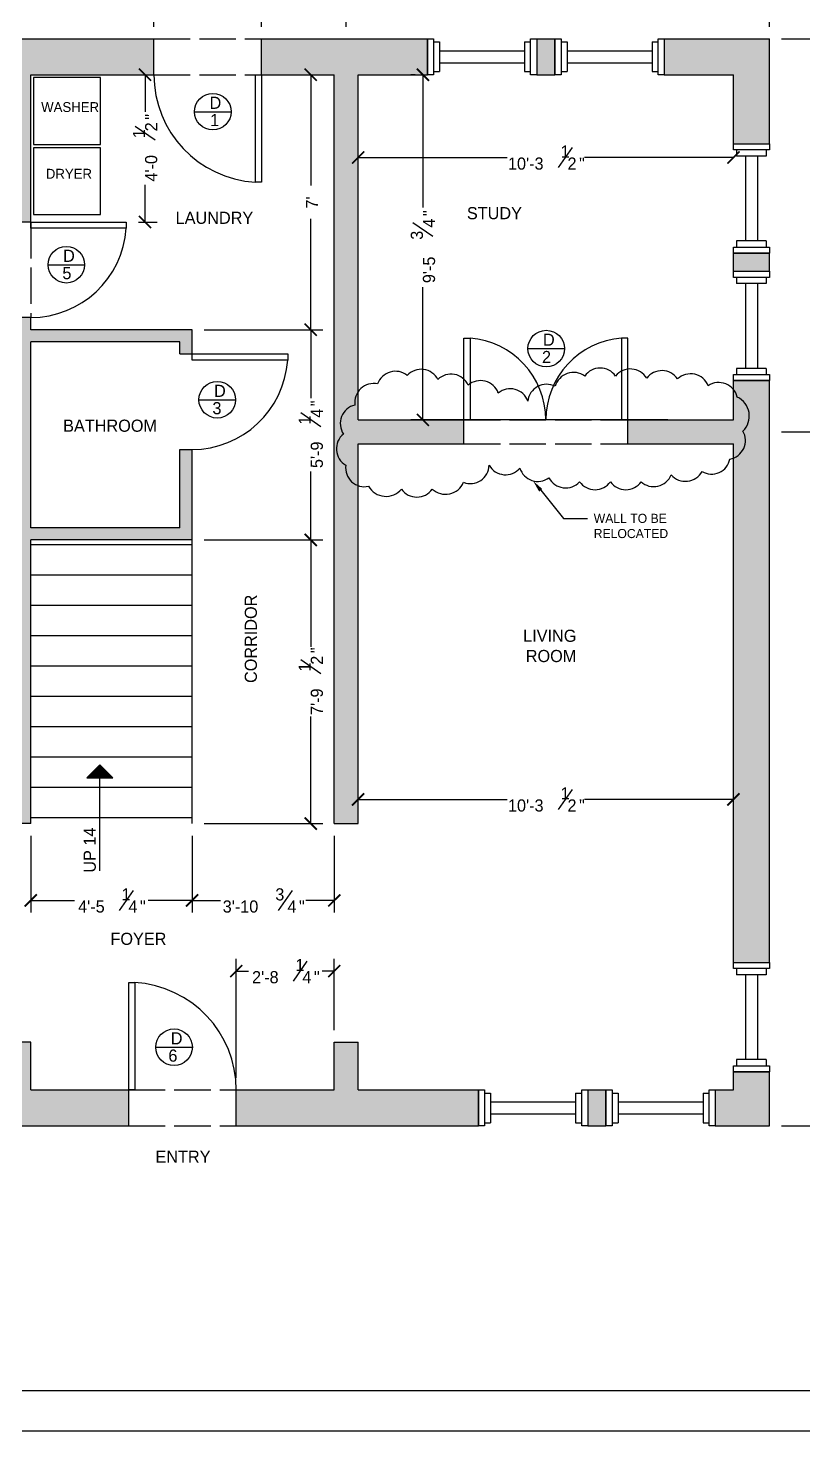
# Model space of a CAD drawing. Extents: x 4717 to 7702, y 2182 to 2878.
# Drawn here: x 5043 to 5298.6, y 2182.5 to 2644.9 of the extents above; entities that cross this region are included whole.
import ezdxf

# ---------------------------------------------------------------- set-up
doc = ezdxf.new("R2010")
doc.units = 0
doc.linetypes.add('ACAD_ISO02W100', pattern=[15, 12, -3])
doc.layers.get('0').update_dxf_attribs({"linetype": 'CONTINUOUS'})
doc.layers.get('DEFPOINTS').update_dxf_attribs({"linetype": 'CONTINUOUS'})
for name, color, linetype in [('APPLIANCE', 252, 'CONTINUOUS'), ('DOOR_AND_WINDOW', 251, 'CONTINUOUS'), ('HIDDEN', 7, 'ACAD_ISO02W100'), ('TEXT_AND_DIM', 7, 'CONTINUOUS'), ('WALL', 7, 'CONTINUOUS')]:
    doc.layers.add(name, color=color, linetype=linetype)
doc.dimstyles.get("Standard").update_dxf_attribs({"dimtxt": 2.5, "dimasz": 2.5, "dimexe": 1.25, "dimexo": 0.625, "dimtad": 1, "dimcen": 2.5, "dimazin": 3, "dimtfac": 1, "dimtmove": 0, "dimatfit": 3})

# ---------------------------------------------------------------- blocks, each defined once
blk = doc.blocks.new('_ARCHTICK')
at = {"color": 0, "linetype": 'BYBLOCK', "const_width": 0.15}
blk.add_lwpolyline([(-0.5, -0.5), (0.5, 0.5)], dxfattribs=at)
blk = doc.blocks.new('*D1')
at = {"layer": 'DEFPOINTS', "color": 0}
for p in [(5287.17, 2725.78), (4909.22, 2641.33), (5287.17, 2641.33)]:
    blk.add_point(p, dxfattribs=at)
at = {"layer": 'TEXT_AND_DIM', "color": 0}
for p, q in [((4909.22, 2645.33), (4909.22, 2729.78)), ((5287.17, 2645.33), (5287.17, 2729.78)), ((4909.22, 2725.78), (5087.98, 2725.78)), ((5287.17, 2725.78), (5108.41, 2725.78))]:
    blk.add_line(p, q, dxfattribs=at)
at = {"layer": 'TEXT_AND_DIM', "color": 0, "xscale": 4, "yscale": 4, "zscale": 4, "rotation": 180}
blk.add_blockref('_ARCHTICK', (4909.22, 2725.78), dxfattribs=at)
at = {"layer": 'TEXT_AND_DIM', "color": 0, "xscale": 4, "yscale": 4, "zscale": 4}
blk.add_blockref('_ARCHTICK', (5287.17, 2725.78), dxfattribs=at)
at = {"layer": 'TEXT_AND_DIM', "color": 0, "linetype": 'CONTINUOUS'}
blk.add_text('31\'-6"', height=4, dxfattribs=at).set_placement((5088.77, 2723.4))
blk = doc.blocks.new('*X98')
at = {"layer": 'TEXT_AND_DIM', "color": 0, "linetype": 'CONTINUOUS'}
blk.add_line((5374.36, 2468.29), (5367.81, 2472.88), dxfattribs=at)
for s, p in [('"', (5375.09, 2475.06)), ('4', (5375.09, 2471.25)), ('1', (5371.09, 2468.96)), ("29'-10", (5375.09, 2447.82))]:
    blk.add_text(s, height=4, rotation=90, dxfattribs=at).set_placement(p)
blk = doc.blocks.new('*D3')
at = {"layer": 'DEFPOINTS', "color": 0}
for p in [(5287.17, 2641.33), (5287.17, 2283.07), (5371.09, 2283.07)]:
    blk.add_point(p, dxfattribs=at)
at = {"layer": 'TEXT_AND_DIM', "color": 0}
for p, q in [((5291.17, 2641.33), (5375.09, 2641.33)), ((5371.09, 2641.33), (5371.09, 2476.91)), ((5371.09, 2283.07), (5371.09, 2447.49)), ((5291.17, 2283.07), (5375.09, 2283.07))]:
    blk.add_line(p, q, dxfattribs=at)
at = {"layer": 'TEXT_AND_DIM', "color": 0, "xscale": 4, "yscale": 4, "zscale": 4}
for p, rotation in [((5371.09, 2641.33), 90), ((5371.09, 2283.07), 270)]:
    blk.add_blockref('_ARCHTICK', p, dxfattribs=dict(at, rotation=rotation))
at = {"layer": 'TEXT_AND_DIM', "color": 0}
blk.add_blockref('*X98', (0, 0), dxfattribs=at)
blk = doc.blocks.new('*X99')
at = {"layer": 'TEXT_AND_DIM', "color": 0, "linetype": 'CONTINUOUS'}
blk.add_line((5217.73, 2387.37), (5222.32, 2393.93), dxfattribs=at)
for s, p in [("10'-3", (5201.07, 2386.65)), ('1', (5218.41, 2390.65)), ('2', (5220.69, 2386.65)), ('"', (5224.5, 2386.65))]:
    blk.add_text(s, height=4, dxfattribs=at).set_placement(p)
blk = doc.blocks.new('*D4')
at = {"layer": 'DEFPOINTS', "color": 0}
for p in [(5275.36, 2390.65), (5151.74, 2382.67), (5275.36, 2382.67)]:
    blk.add_point(p, dxfattribs=at)
at = {"layer": 'TEXT_AND_DIM', "color": 0}
for p, q in [((5151.74, 2386.67), (5151.74, 2394.65)), ((5151.74, 2390.65), (5200.84, 2390.65)), ((5275.36, 2390.65), (5226.26, 2390.65)), ((5275.36, 2386.67), (5275.36, 2394.65))]:
    blk.add_line(p, q, dxfattribs=at)
at = {"layer": 'TEXT_AND_DIM', "color": 0, "xscale": 4, "yscale": 4, "zscale": 4, "rotation": 180}
blk.add_blockref('_ARCHTICK', (5151.74, 2390.65), dxfattribs=at)
at = {"layer": 'TEXT_AND_DIM', "color": 0}
blk.add_blockref('*X99', (0, 0), dxfattribs=at)
at = {"layer": 'TEXT_AND_DIM', "color": 0, "xscale": 4, "yscale": 4, "zscale": 4}
blk.add_blockref('_ARCHTICK', (5275.36, 2390.65), dxfattribs=at)
blk = doc.blocks.new('*X100')
at = {"layer": 'TEXT_AND_DIM', "color": 0, "linetype": 'CONTINUOUS'}
blk.add_line((5176.33, 2576.15), (5169.78, 2580.74), dxfattribs=at)
for s, p in [('"', (5177.06, 2582.92)), ('4', (5177.06, 2579.11)), ('3', (5173.06, 2575.11)), ("9'-5", (5177.06, 2560.82))]:
    blk.add_text(s, height=4, rotation=90, dxfattribs=at).set_placement(p)
blk = doc.blocks.new('*D5')
at = {"layer": 'DEFPOINTS', "color": 0}
for p in [(5174.55, 2629.52), (5173.06, 2515.74), (5257.75, 2515.74)]:
    blk.add_point(p, dxfattribs=at)
at = {"layer": 'TEXT_AND_DIM', "color": 0}
for p, q in [((5170.55, 2629.52), (5169.06, 2629.52)), ((5173.06, 2629.52), (5173.06, 2585.76)), ((5173.06, 2515.74), (5173.06, 2559.51)), ((5253.75, 2515.74), (5169.06, 2515.74))]:
    blk.add_line(p, q, dxfattribs=at)
at = {"layer": 'TEXT_AND_DIM', "color": 0, "xscale": 4, "yscale": 4, "zscale": 4}
for p, rotation in [((5173.06, 2629.52), 90), ((5173.06, 2515.74), 270)]:
    blk.add_blockref('_ARCHTICK', p, dxfattribs=dict(at, rotation=rotation))
at = {"layer": 'TEXT_AND_DIM', "color": 0}
blk.add_blockref('*X100', (0, 0), dxfattribs=at)
blk = doc.blocks.new('*X101')
at = {"layer": 'TEXT_AND_DIM', "color": 0, "linetype": 'CONTINUOUS'}
blk.add_line((5139.39, 2432.08), (5132.84, 2436.67), dxfattribs=at)
for s, p in [('2', (5140.11, 2435.04)), ('"', (5140.11, 2438.85)), ('1', (5136.11, 2432.76)), ("7'-9", (5140.11, 2418.47))]:
    blk.add_text(s, height=4, rotation=90, dxfattribs=at).set_placement(p)
blk = doc.blocks.new('*D8')
at = {"layer": 'DEFPOINTS', "color": 0}
for p in [(5097.01, 2476.18), (5136.11, 2476.18), (5097.01, 2382.67)]:
    blk.add_point(p, dxfattribs=at)
at = {"layer": 'TEXT_AND_DIM', "color": 0}
for p, q in [((5101.01, 2476.18), (5140.11, 2476.18)), ((5136.11, 2476.18), (5136.11, 2440.91)), ((5136.11, 2382.67), (5136.11, 2417.94)), ((5101.01, 2382.67), (5140.11, 2382.67))]:
    blk.add_line(p, q, dxfattribs=at)
at = {"layer": 'TEXT_AND_DIM', "color": 0, "xscale": 4, "yscale": 4, "zscale": 4}
for p, rotation in [((5136.11, 2476.18), 90), ((5136.11, 2382.67), 270)]:
    blk.add_blockref('_ARCHTICK', p, dxfattribs=dict(at, rotation=rotation))
at = {"layer": 'TEXT_AND_DIM', "color": 0}
blk.add_blockref('*X101', (0, 0), dxfattribs=at)
blk = doc.blocks.new('*X102')
at = {"layer": 'TEXT_AND_DIM', "color": 0, "linetype": 'CONTINUOUS'}
blk.add_line((5139.39, 2513.48), (5132.84, 2518.07), dxfattribs=at)
for s, p in [('"', (5140.11, 2520.25)), ('1', (5136.11, 2514.16)), ('4', (5140.11, 2516.44)), ("5'-9", (5140.11, 2499.87))]:
    blk.add_text(s, height=4, rotation=90, dxfattribs=at).set_placement(p)
blk = doc.blocks.new('*D9')
at = {"layer": 'DEFPOINTS', "color": 0}
for p in [(5097.01, 2545.47), (5136.11, 2545.47), (5097.01, 2476.18)]:
    blk.add_point(p, dxfattribs=at)
at = {"layer": 'TEXT_AND_DIM', "color": 0}
for p, q in [((5101.01, 2545.47), (5140.11, 2545.47)), ((5136.11, 2545.47), (5136.11, 2522.88)), ((5136.11, 2476.18), (5136.11, 2498.76)), ((5101.01, 2476.18), (5140.11, 2476.18))]:
    blk.add_line(p, q, dxfattribs=at)
at = {"layer": 'TEXT_AND_DIM', "color": 0, "xscale": 4, "yscale": 4, "zscale": 4}
for p, rotation in [((5136.11, 2545.47), 90), ((5136.11, 2476.18), 270)]:
    blk.add_blockref('_ARCHTICK', p, dxfattribs=dict(at, rotation=rotation))
at = {"layer": 'TEXT_AND_DIM', "color": 0}
blk.add_blockref('*X102', (0, 0), dxfattribs=at)
blk = doc.blocks.new('*D10')
at = {"layer": 'DEFPOINTS', "color": 0}
for p in [(5136.11, 2629.52), (5136.11, 2629.52), (5097.01, 2545.47)]:
    blk.add_point(p, dxfattribs=at)
at = {"layer": 'TEXT_AND_DIM', "color": 0}
for p, q in [((5136.11, 2629.52), (5136.11, 2592.98)), ((5136.11, 2545.47), (5136.11, 2582.02)), ((5101.01, 2545.47), (5140.11, 2545.47))]:
    blk.add_line(p, q, dxfattribs=at)
at = {"layer": 'TEXT_AND_DIM', "color": 0, "xscale": 4, "yscale": 4, "zscale": 4}
for p, rotation in [((5136.11, 2629.52), 90), ((5136.11, 2545.47), 270)]:
    blk.add_blockref('_ARCHTICK', p, dxfattribs=dict(at, rotation=rotation))
at = {"layer": 'TEXT_AND_DIM', "color": 0, "linetype": 'CONTINUOUS'}
blk.add_text("7'", height=4, rotation=90, dxfattribs=at).set_placement((5138.5, 2585.4))
blk = doc.blocks.new('*X103')
at = {"layer": 'TEXT_AND_DIM', "color": 0, "linetype": 'CONTINUOUS'}
blk.add_line((5217.73, 2598.95), (5222.32, 2605.5), dxfattribs=at)
for s, p in [('1', (5218.41, 2602.23)), ("10'-3", (5201.07, 2598.23)), ('2', (5220.69, 2598.23)), ('"', (5224.5, 2598.23))]:
    blk.add_text(s, height=4, dxfattribs=at).set_placement(p)
blk = doc.blocks.new('*D11')
at = {"layer": 'DEFPOINTS', "color": 0}
for p in [(5151.74, 2602.23), (5275.36, 2602.23), (5275.36, 2602.23)]:
    blk.add_point(p, dxfattribs=at)
at = {"layer": 'TEXT_AND_DIM', "color": 0}
for p, q in [((5151.74, 2602.23), (5200.84, 2602.23)), ((5275.36, 2602.23), (5226.26, 2602.23))]:
    blk.add_line(p, q, dxfattribs=at)
at = {"layer": 'TEXT_AND_DIM', "color": 0, "xscale": 4, "yscale": 4, "zscale": 4, "rotation": 180}
blk.add_blockref('_ARCHTICK', (5151.74, 2602.23), dxfattribs=at)
at = {"layer": 'TEXT_AND_DIM', "color": 0}
blk.add_blockref('*X103', (0, 0), dxfattribs=at)
at = {"layer": 'TEXT_AND_DIM', "color": 0, "xscale": 4, "yscale": 4, "zscale": 4}
blk.add_blockref('_ARCHTICK', (5275.36, 2602.23), dxfattribs=at)
blk = doc.blocks.new('*X104')
at = {"layer": 'TEXT_AND_DIM', "color": 0, "linetype": 'CONTINUOUS'}
blk.add_line((5001.01, 2697.77), (5005.6, 2704.33), dxfattribs=at)
for s, p in [("14'-7", (4984.35, 2697.05)), ('1', (5001.68, 2701.05)), ('4', (5003.97, 2697.05)), ('"', (5007.78, 2697.05))]:
    blk.add_text(s, height=4, dxfattribs=at).set_placement(p)
blk = doc.blocks.new('*D12')
at = {"layer": 'DEFPOINTS', "color": 0}
for p in [(5084.43, 2701.05), (4909.22, 2641.33), (5084.43, 2641.33)]:
    blk.add_point(p, dxfattribs=at)
at = {"layer": 'TEXT_AND_DIM', "color": 0}
for p, q in [((4909.22, 2645.33), (4909.22, 2705.05)), ((4909.22, 2701.05), (4984.22, 2701.05)), ((5084.43, 2701.05), (5009.43, 2701.05)), ((5084.43, 2645.33), (5084.43, 2705.05))]:
    blk.add_line(p, q, dxfattribs=at)
at = {"layer": 'TEXT_AND_DIM', "color": 0, "xscale": 4, "yscale": 4, "zscale": 4, "rotation": 180}
blk.add_blockref('_ARCHTICK', (4909.22, 2701.05), dxfattribs=at)
at = {"layer": 'TEXT_AND_DIM', "color": 0}
blk.add_blockref('*X104', (0, 0), dxfattribs=at)
at = {"layer": 'TEXT_AND_DIM', "color": 0, "xscale": 4, "yscale": 4, "zscale": 4}
blk.add_blockref('_ARCHTICK', (5084.43, 2701.05), dxfattribs=at)
blk = doc.blocks.new('*X105')
at = {"layer": 'TEXT_AND_DIM', "color": 0, "linetype": 'CONTINUOUS'}
blk.add_line((5105.95, 2697.77), (5110.54, 2704.33), dxfattribs=at)
for s, p in [("2'-11", (5090.05, 2697.05)), ('1', (5106.62, 2701.05)), ('2', (5108.91, 2697.05)), ('"', (5112.72, 2697.05))]:
    blk.add_text(s, height=4, dxfattribs=at).set_placement(p)
blk = doc.blocks.new('*D13')
at = {"layer": 'DEFPOINTS', "color": 0}
for p in [(5119.86, 2701.05), (5084.43, 2641.33), (5119.86, 2641.33)]:
    blk.add_point(p, dxfattribs=at)
at = {"layer": 'TEXT_AND_DIM', "color": 0}
for p, q in [((5084.43, 2645.33), (5084.43, 2705.05)), ((5084.43, 2701.05), (5090.57, 2701.05)), ((5119.86, 2701.05), (5113.72, 2701.05)), ((5119.86, 2645.33), (5119.86, 2705.05))]:
    blk.add_line(p, q, dxfattribs=at)
at = {"layer": 'TEXT_AND_DIM', "color": 0, "xscale": 4, "yscale": 4, "zscale": 4, "rotation": 180}
blk.add_blockref('_ARCHTICK', (5084.43, 2701.05), dxfattribs=at)
at = {"layer": 'TEXT_AND_DIM', "color": 0}
blk.add_blockref('*X105', (0, 0), dxfattribs=at)
at = {"layer": 'TEXT_AND_DIM', "color": 0, "xscale": 4, "yscale": 4, "zscale": 4}
blk.add_blockref('_ARCHTICK', (5119.86, 2701.05), dxfattribs=at)
blk = doc.blocks.new('*X106')
at = {"layer": 'TEXT_AND_DIM', "color": 0, "linetype": 'CONTINUOUS'}
blk.add_line((5208.84, 2697.77), (5213.43, 2704.33), dxfattribs=at)
for s, p in [("13'-11", (5189.9, 2697.05)), ('1', (5209.52, 2701.05)), ('4', (5211.8, 2697.05)), ('"', (5215.61, 2697.05))]:
    blk.add_text(s, height=4, dxfattribs=at).set_placement(p)
blk = doc.blocks.new('*D14')
at = {"layer": 'DEFPOINTS', "color": 0}
for p in [(5287.17, 2701.05), (5119.86, 2641.33), (5287.17, 2641.33)]:
    blk.add_point(p, dxfattribs=at)
at = {"layer": 'TEXT_AND_DIM', "color": 0}
for p, q in [((5119.86, 2645.33), (5119.86, 2705.05)), ((5119.86, 2701.05), (5190.71, 2701.05)), ((5287.17, 2701.05), (5216.33, 2701.05)), ((5287.17, 2645.33), (5287.17, 2705.05))]:
    blk.add_line(p, q, dxfattribs=at)
at = {"layer": 'TEXT_AND_DIM', "color": 0, "xscale": 4, "yscale": 4, "zscale": 4, "rotation": 180}
blk.add_blockref('_ARCHTICK', (5119.86, 2701.05), dxfattribs=at)
at = {"layer": 'TEXT_AND_DIM', "color": 0}
blk.add_blockref('*X106', (0, 0), dxfattribs=at)
at = {"layer": 'TEXT_AND_DIM', "color": 0, "xscale": 4, "yscale": 4, "zscale": 4}
blk.add_blockref('_ARCHTICK', (5287.17, 2701.05), dxfattribs=at)
blk = doc.blocks.new('*X108')
at = {"layer": 'TEXT_AND_DIM', "color": 0, "linetype": 'CONTINUOUS'}
blk.add_line((5064.84, 2673.49), (5069.43, 2680.04), dxfattribs=at)
for s, p in [('1', (5065.51, 2676.77)), ("3'-8", (5051.23, 2672.77)), ('2', (5067.8, 2672.77)), ('"', (5071.61, 2672.77))]:
    blk.add_text(s, height=4, dxfattribs=at).set_placement(p)
blk = doc.blocks.new('*D16')
at = {"layer": 'DEFPOINTS', "color": 0}
for p in [(5084.43, 2676.77), (5039.93, 2641.96), (5084.43, 2641.33)]:
    blk.add_point(p, dxfattribs=at)
at = {"layer": 'TEXT_AND_DIM', "color": 0}
for p, q in [((5039.93, 2645.96), (5039.93, 2680.77)), ((5084.43, 2645.33), (5084.43, 2680.77)), ((5039.93, 2676.77), (5050.29, 2676.77)), ((5084.43, 2676.77), (5074.07, 2676.77))]:
    blk.add_line(p, q, dxfattribs=at)
at = {"layer": 'TEXT_AND_DIM', "color": 0, "xscale": 4, "yscale": 4, "zscale": 4, "rotation": 180}
blk.add_blockref('_ARCHTICK', (5039.93, 2676.77), dxfattribs=at)
at = {"layer": 'TEXT_AND_DIM', "color": 0}
blk.add_blockref('*X108', (0, 0), dxfattribs=at)
at = {"layer": 'TEXT_AND_DIM', "color": 0, "xscale": 4, "yscale": 4, "zscale": 4}
blk.add_blockref('_ARCHTICK', (5084.43, 2676.77), dxfattribs=at)
blk = doc.blocks.new('*D17')
at = {"layer": 'DEFPOINTS', "color": 0}
for p in [(5147.8, 2676.77), (5119.86, 2641.33), (5147.8, 2641.33)]:
    blk.add_point(p, dxfattribs=at)
at = {"layer": 'TEXT_AND_DIM', "color": 0}
for p, q in [((5119.86, 2645.33), (5119.86, 2680.77)), ((5147.8, 2645.33), (5147.8, 2680.77)), ((5119.86, 2676.77), (5124.65, 2676.77)), ((5147.8, 2676.77), (5143.01, 2676.77))]:
    blk.add_line(p, q, dxfattribs=at)
at = {"layer": 'TEXT_AND_DIM', "color": 0, "xscale": 4, "yscale": 4, "zscale": 4, "rotation": 180}
blk.add_blockref('_ARCHTICK', (5119.86, 2676.77), dxfattribs=at)
at = {"layer": 'TEXT_AND_DIM', "color": 0, "xscale": 4, "yscale": 4, "zscale": 4}
blk.add_blockref('_ARCHTICK', (5147.8, 2676.77), dxfattribs=at)
at = {"layer": 'TEXT_AND_DIM', "color": 0, "linetype": 'CONTINUOUS'}
blk.add_text('2\'-4"', height=4, dxfattribs=at).set_placement((5125.93, 2674.39))
blk = doc.blocks.new('*X109')
at = {"layer": 'TEXT_AND_DIM', "color": 0, "linetype": 'CONTINUOUS'}
blk.add_line((5221.29, 2673.49), (5225.88, 2680.04), dxfattribs=at)
for s, p in [('1', (5221.96, 2676.77)), ("11'-7", (5205.39, 2672.77)), ('4', (5224.25, 2672.77)), ('"', (5228.06, 2672.77))]:
    blk.add_text(s, height=4, dxfattribs=at).set_placement(p)
blk = doc.blocks.new('*D18')
at = {"layer": 'DEFPOINTS', "color": 0}
for p in [(5287.17, 2676.77), (5147.8, 2641.96), (5287.17, 2641.33)]:
    blk.add_point(p, dxfattribs=at)
at = {"layer": 'TEXT_AND_DIM', "color": 0}
for p, q in [((5147.8, 2645.96), (5147.8, 2680.77)), ((5287.17, 2645.33), (5287.17, 2680.77)), ((5147.8, 2676.77), (5205.82, 2676.77)), ((5287.17, 2676.77), (5229.15, 2676.77))]:
    blk.add_line(p, q, dxfattribs=at)
at = {"layer": 'TEXT_AND_DIM', "color": 0, "xscale": 4, "yscale": 4, "zscale": 4, "rotation": 180}
blk.add_blockref('_ARCHTICK', (5147.8, 2676.77), dxfattribs=at)
at = {"layer": 'TEXT_AND_DIM', "color": 0}
blk.add_blockref('*X109', (0, 0), dxfattribs=at)
at = {"layer": 'TEXT_AND_DIM', "color": 0, "xscale": 4, "yscale": 4, "zscale": 4}
blk.add_blockref('_ARCHTICK', (5287.17, 2676.77), dxfattribs=at)
blk = doc.blocks.new('*X110')
at = {"layer": 'TEXT_AND_DIM', "color": 0, "linetype": 'CONTINUOUS'}
blk.add_line((5349.8, 2580.75), (5343.25, 2585.34), dxfattribs=at)
for s, p in [('2', (5350.53, 2583.71)), ('"', (5350.53, 2587.52)), ('1', (5346.53, 2581.43)), ("10'-9", (5350.53, 2564.09))]:
    blk.add_text(s, height=4, rotation=90, dxfattribs=at).set_placement(p)
blk = doc.blocks.new('*D19')
at = {"layer": 'DEFPOINTS', "color": 0}
for p in [(5287.17, 2641.33), (5287.17, 2511.81), (5346.53, 2511.81)]:
    blk.add_point(p, dxfattribs=at)
at = {"layer": 'TEXT_AND_DIM', "color": 0}
for p, q in [((5291.17, 2641.33), (5350.53, 2641.33)), ((5346.53, 2641.33), (5346.53, 2589.31)), ((5346.53, 2511.81), (5346.53, 2563.83)), ((5291.17, 2511.81), (5350.53, 2511.81))]:
    blk.add_line(p, q, dxfattribs=at)
at = {"layer": 'TEXT_AND_DIM', "color": 0, "xscale": 4, "yscale": 4, "zscale": 4}
for p, rotation in [((5346.53, 2641.33), 90), ((5346.53, 2511.81), 270)]:
    blk.add_blockref('_ARCHTICK', p, dxfattribs=dict(at, rotation=rotation))
at = {"layer": 'TEXT_AND_DIM', "color": 0}
blk.add_blockref('*X110', (0, 0), dxfattribs=at)
blk = doc.blocks.new('*X111')
at = {"layer": 'TEXT_AND_DIM', "color": 0, "linetype": 'CONTINUOUS'}
blk.add_line((5349.8, 2402.48), (5343.25, 2407.06), dxfattribs=at)
for s, p in [('"', (5350.53, 2409.25)), ('4', (5350.53, 2405.44)), ('3', (5346.53, 2401.44)), ("19'-0", (5350.53, 2384.1))]:
    blk.add_text(s, height=4, rotation=90, dxfattribs=at).set_placement(p)
blk = doc.blocks.new('*D20')
at = {"layer": 'DEFPOINTS', "color": 0}
for p in [(5287.17, 2511.81), (5287.17, 2283.07), (5346.53, 2283.07)]:
    blk.add_point(p, dxfattribs=at)
at = {"layer": 'TEXT_AND_DIM', "color": 0}
for p, q in [((5291.17, 2511.81), (5350.53, 2511.81)), ((5346.53, 2511.81), (5346.53, 2411.56)), ((5346.53, 2283.07), (5346.53, 2383.31)), ((5291.17, 2283.07), (5350.53, 2283.07))]:
    blk.add_line(p, q, dxfattribs=at)
at = {"layer": 'TEXT_AND_DIM', "color": 0, "xscale": 4, "yscale": 4, "zscale": 4}
for p, rotation in [((5346.53, 2511.81), 90), ((5346.53, 2283.07), 270)]:
    blk.add_blockref('_ARCHTICK', p, dxfattribs=dict(at, rotation=rotation))
at = {"layer": 'TEXT_AND_DIM', "color": 0}
blk.add_blockref('*X111', (0, 0), dxfattribs=at)
blk = doc.blocks.new('*X112')
at = {"layer": 'TEXT_AND_DIM', "color": 0, "linetype": 'CONTINUOUS'}
blk.add_line((5073.1, 2354.07), (5077.69, 2360.62), dxfattribs=at)
for s, p in [('1', (5073.77, 2357.35)), ("4'-5", (5059.49, 2353.35)), ('4', (5076.06, 2353.35)), ('"', (5079.87, 2353.35))]:
    blk.add_text(s, height=4, dxfattribs=at).set_placement(p)
blk = doc.blocks.new('*D21')
at = {"layer": 'DEFPOINTS', "color": 0}
for p in [(5043.86, 2382.67), (5097.01, 2382.67), (5097.01, 2357.35)]:
    blk.add_point(p, dxfattribs=at)
at = {"layer": 'TEXT_AND_DIM', "color": 0}
for p, q in [((5043.86, 2378.67), (5043.86, 2353.35)), ((5097.01, 2378.67), (5097.01, 2353.35)), ((5043.86, 2357.35), (5058.31, 2357.35)), ((5097.01, 2357.35), (5082.57, 2357.35))]:
    blk.add_line(p, q, dxfattribs=at)
at = {"layer": 'TEXT_AND_DIM', "color": 0, "xscale": 4, "yscale": 4, "zscale": 4, "rotation": 180}
blk.add_blockref('_ARCHTICK', (5043.86, 2357.35), dxfattribs=at)
at = {"layer": 'TEXT_AND_DIM', "color": 0}
blk.add_blockref('*X112', (0, 0), dxfattribs=at)
at = {"layer": 'TEXT_AND_DIM', "color": 0, "xscale": 4, "yscale": 4, "zscale": 4}
blk.add_blockref('_ARCHTICK', (5097.01, 2357.35), dxfattribs=at)
blk = doc.blocks.new('*X113')
at = {"layer": 'TEXT_AND_DIM', "color": 0, "linetype": 'CONTINUOUS'}
blk.add_line((5125.48, 2354.07), (5130.07, 2360.62), dxfattribs=at)
for s, p in [('3', (5124.44, 2357.35)), ("3'-10", (5107.11, 2353.35)), ('4', (5128.44, 2353.35)), ('"', (5132.25, 2353.35))]:
    blk.add_text(s, height=4, dxfattribs=at).set_placement(p)
blk = doc.blocks.new('*D22')
at = {"layer": 'DEFPOINTS', "color": 0}
for p in [(5097.01, 2382.67), (5143.86, 2382.67), (5143.86, 2357.35)]:
    blk.add_point(p, dxfattribs=at)
at = {"layer": 'TEXT_AND_DIM', "color": 0}
for p, q in [((5097.01, 2378.67), (5097.01, 2353.35)), ((5143.86, 2378.67), (5143.86, 2353.35)), ((5097.01, 2357.35), (5106.36, 2357.35)), ((5143.86, 2357.35), (5134.52, 2357.35))]:
    blk.add_line(p, q, dxfattribs=at)
at = {"layer": 'TEXT_AND_DIM', "color": 0, "xscale": 4, "yscale": 4, "zscale": 4, "rotation": 180}
blk.add_blockref('_ARCHTICK', (5097.01, 2357.35), dxfattribs=at)
at = {"layer": 'TEXT_AND_DIM', "color": 0}
blk.add_blockref('*X113', (0, 0), dxfattribs=at)
at = {"layer": 'TEXT_AND_DIM', "color": 0, "xscale": 4, "yscale": 4, "zscale": 4}
blk.add_blockref('_ARCHTICK', (5143.86, 2357.35), dxfattribs=at)
blk = doc.blocks.new('*X114')
at = {"layer": 'TEXT_AND_DIM', "color": 0, "linetype": 'CONTINUOUS'}
blk.add_line((5130.38, 2330.78), (5134.97, 2337.34), dxfattribs=at)
for s, p in [('1', (5131.06, 2334.06)), ("2'-8", (5116.77, 2330.06)), ('4', (5133.34, 2330.06)), ('"', (5137.15, 2330.06))]:
    blk.add_text(s, height=4, dxfattribs=at).set_placement(p)
blk = doc.blocks.new('*D23')
at = {"layer": 'DEFPOINTS', "color": 0}
for p in [(5143.86, 2334.06), (5143.86, 2310.63), (5111.58, 2294.88)]:
    blk.add_point(p, dxfattribs=at)
at = {"layer": 'TEXT_AND_DIM', "color": 0}
for p, q in [((5111.58, 2298.88), (5111.58, 2338.06)), ((5143.86, 2314.63), (5143.86, 2338.06)), ((5111.58, 2334.06), (5115.61, 2334.06)), ((5143.86, 2334.06), (5139.84, 2334.06))]:
    blk.add_line(p, q, dxfattribs=at)
at = {"layer": 'TEXT_AND_DIM', "color": 0, "xscale": 4, "yscale": 4, "zscale": 4, "rotation": 180}
blk.add_blockref('_ARCHTICK', (5111.58, 2334.06), dxfattribs=at)
at = {"layer": 'TEXT_AND_DIM', "color": 0}
blk.add_blockref('*X114', (0, 0), dxfattribs=at)
at = {"layer": 'TEXT_AND_DIM', "color": 0, "xscale": 4, "yscale": 4, "zscale": 4}
blk.add_blockref('_ARCHTICK', (5143.86, 2334.06), dxfattribs=at)
blk = doc.blocks.new('*X115')
at = {"layer": 'TEXT_AND_DIM', "color": 0, "linetype": 'CONTINUOUS'}
blk.add_line((5084.82, 2607.9), (5078.27, 2612.49), dxfattribs=at)
for s, p in [('2', (5085.54, 2610.86)), ('"', (5085.54, 2614.67)), ('1', (5081.54, 2608.58)), ("4'-0", (5085.54, 2594.29))]:
    blk.add_text(s, height=4, rotation=90, dxfattribs=at).set_placement(p)
blk = doc.blocks.new('*D24')
at = {"layer": 'DEFPOINTS', "color": 0}
for p in [(5081.54, 2629.52), (5081.54, 2629.52), (5075.36, 2580.96)]:
    blk.add_point(p, dxfattribs=at)
at = {"layer": 'TEXT_AND_DIM', "color": 0}
for p, q in [((5081.54, 2629.52), (5081.54, 2617.23)), ((5081.54, 2580.96), (5081.54, 2593.26)), ((5079.36, 2580.96), (5085.54, 2580.96))]:
    blk.add_line(p, q, dxfattribs=at)
at = {"layer": 'TEXT_AND_DIM', "color": 0, "xscale": 4, "yscale": 4, "zscale": 4}
for p, rotation in [((5081.54, 2629.52), 90), ((5081.54, 2580.96), 270)]:
    blk.add_blockref('_ARCHTICK', p, dxfattribs=dict(at, rotation=rotation))
at = {"layer": 'TEXT_AND_DIM', "color": 0}
blk.add_blockref('*X115', (0, 0), dxfattribs=at)
blk = doc.blocks.new('*X61')
at = {"layer": 'TEXT_AND_DIM', "linetype": 'CONTINUOUS'}
for s, p in [('LIVING', (5206.08, 2442.59)), ('ROOM', (5206.94, 2435.92))]:
    blk.add_text(s, height=4, dxfattribs=at).set_placement(p)
blk = doc.blocks.new('*U65')
at = {"layer": 'WALL', "color": 9, "linetype": 'CONTINUOUS'}
for points in [[(5035.99, 2580.96), (5035.99, 2641.33), (5043.86, 2580.96)], [(5043.86, 2580.96), (5035.99, 2641.33), (5043.86, 2641.33)], [(5043.86, 2629.52), (5043.86, 2641.33), (5076.15, 2629.52)], [(5076.15, 2629.52), (5043.86, 2641.33), (5076.15, 2641.33)], [(5076.15, 2629.52), (5076.15, 2641.33), (5084.43, 2629.52)], [(5084.43, 2629.52), (5076.15, 2641.33), (5084.43, 2641.33)], [(5119.86, 2629.52), (5119.86, 2641.33), (5143.86, 2629.52)], [(5143.86, 2629.52), (5119.86, 2641.33), (5143.86, 2641.33)], [(5143.86, 2382.67), (5143.86, 2641.33), (5151.74, 2382.67)], [(5151.74, 2382.67), (5143.86, 2641.33), (5151.74, 2641.33)], [(5151.74, 2629.52), (5151.74, 2641.33), (5174.55, 2629.52)], [(5174.55, 2629.52), (5151.74, 2641.33), (5174.55, 2641.33)], [(5210.55, 2629.52), (5210.55, 2641.33), (5216.55, 2629.52)], [(5216.55, 2629.52), (5210.55, 2641.33), (5216.55, 2641.33)], [(5252.55, 2629.52), (5252.55, 2641.33), (5269.36, 2629.52)], [(5269.36, 2629.52), (5252.55, 2641.33), (5269.36, 2641.33)], [(5269.36, 2629.52), (5269.36, 2641.33), (5275.36, 2629.52)], [(5275.36, 2629.52), (5269.36, 2641.33), (5275.36, 2641.33)], [(5275.36, 2606.71), (5275.36, 2641.33), (5287.17, 2606.71)], [(5287.17, 2606.71), (5275.36, 2641.33), (5287.17, 2641.33)], [(5275.36, 2564.71), (5275.36, 2570.71), (5287.17, 2564.71)], [(5287.17, 2564.71), (5275.36, 2570.71), (5287.17, 2570.71)], [(5035.99, 2382.67), (5035.99, 2549.47), (5043.86, 2382.67)], [(5043.86, 2382.67), (5035.99, 2549.47), (5043.86, 2549.47)], [(5043.86, 2541.47), (5043.86, 2545.47), (5076.15, 2541.47)], [(5076.15, 2541.47), (5043.86, 2545.47), (5076.15, 2545.47)], [(5076.15, 2541.47), (5076.15, 2545.47), (5084.43, 2541.47)], [(5084.43, 2541.47), (5076.15, 2545.47), (5084.43, 2545.47)], [(5084.43, 2541.47), (5084.43, 2545.47), (5093.01, 2541.47)], [(5093.01, 2541.47), (5084.43, 2545.47), (5093.01, 2545.47)], [(5093.01, 2537.47), (5093.01, 2545.47), (5097.01, 2537.47)], [(5097.01, 2537.47), (5093.01, 2545.47), (5097.01, 2545.47)], [(5275.36, 2336.88), (5275.36, 2528.71), (5287.17, 2336.88)], [(5287.17, 2336.88), (5275.36, 2528.71), (5287.17, 2528.71)], [(5151.74, 2507.87), (5151.74, 2515.74), (5174.55, 2507.87)], [(5174.55, 2507.87), (5151.74, 2515.74), (5174.55, 2515.74)], [(5174.55, 2507.87), (5174.55, 2515.74), (5186.58, 2507.87)], [(5186.58, 2507.87), (5174.55, 2515.74), (5186.58, 2515.74)], [(5240.52, 2507.87), (5240.52, 2515.74), (5252.55, 2507.87)], [(5252.55, 2507.87), (5240.52, 2515.74), (5252.55, 2515.74)], [(5252.55, 2507.87), (5252.55, 2515.74), (5269.36, 2507.87)], [(5269.36, 2507.87), (5252.55, 2515.74), (5269.36, 2515.74)], [(5269.36, 2507.87), (5269.36, 2515.74), (5275.36, 2507.87)], [(5275.36, 2507.87), (5269.36, 2515.74), (5275.36, 2515.74)], [(5093.01, 2476.18), (5093.01, 2505.97), (5097.01, 2476.18)], [(5097.01, 2476.18), (5093.01, 2505.97), (5097.01, 2505.97)], [(5043.86, 2476.18), (5043.86, 2480.18), (5076.15, 2476.18)], [(5076.15, 2476.18), (5043.86, 2480.18), (5076.15, 2480.18)], [(5076.15, 2476.18), (5076.15, 2480.18), (5084.43, 2476.18)], [(5084.43, 2476.18), (5076.15, 2480.18), (5084.43, 2480.18)], [(5084.43, 2476.18), (5084.43, 2480.18), (5093.01, 2476.18)], [(5093.01, 2476.18), (5084.43, 2480.18), (5093.01, 2480.18)], [(5035.99, 2283.07), (5035.99, 2310.63), (5043.86, 2283.07)], [(5043.86, 2283.07), (5035.99, 2310.63), (5043.86, 2310.63)], [(5143.86, 2283.07), (5143.86, 2310.63), (5151.74, 2283.07)], [(5151.74, 2283.07), (5143.86, 2310.63), (5151.74, 2310.63)], [(5275.36, 2283.07), (5275.36, 2300.88), (5287.17, 2283.07)], [(5287.17, 2283.07), (5275.36, 2300.88), (5287.17, 2300.88)], [(5043.86, 2283.07), (5043.86, 2294.88), (5076.15, 2283.07)], [(5076.15, 2283.07), (5043.86, 2294.88), (5076.15, 2294.88)], [(5111.58, 2283.07), (5111.58, 2294.88), (5119.86, 2283.07)], [(5119.86, 2283.07), (5111.58, 2294.88), (5119.86, 2294.88)], [(5119.86, 2283.07), (5119.86, 2294.88), (5143.86, 2283.07)], [(5143.86, 2283.07), (5119.86, 2294.88), (5143.86, 2294.88)], [(5151.74, 2283.07), (5151.74, 2294.88), (5174.55, 2283.07)], [(5174.55, 2283.07), (5151.74, 2294.88), (5174.55, 2294.88)], [(5174.55, 2283.07), (5174.55, 2294.88), (5186.58, 2283.07)], [(5186.58, 2283.07), (5174.55, 2294.88), (5186.58, 2294.88)], [(5186.58, 2283.07), (5186.58, 2294.88), (5191.36, 2283.07)], [(5191.36, 2283.07), (5186.58, 2294.88), (5191.36, 2294.88)], [(5227.36, 2283.07), (5227.36, 2294.88), (5233.36, 2283.07)], [(5233.36, 2283.07), (5227.36, 2294.88), (5233.36, 2294.88)], [(5269.36, 2283.07), (5269.36, 2294.88), (5275.36, 2283.07)], [(5275.36, 2283.07), (5269.36, 2294.88), (5275.36, 2294.88)]]:
    blk.add_solid(points, dxfattribs=at)
blk = doc.blocks.new('*X136')
at = {"layer": 'WALL', "linetype": 'CONTINUOUS'}
for s, p in [('WALL TO BE', (5229.32, 2481.79)), ('RELOCATED', (5229.32, 2476.79))]:
    blk.add_text(s, height=3, dxfattribs=at).set_placement(p)
blk = doc.blocks.new('*X77')
at = {"layer": 'WALL', "linetype": 'BYBLOCK'}
for p, q in [((5211.85, 2492.54), (5219.32, 2483.25)), ((5219.32, 2483.25), (5227.32, 2483.25))]:
    blk.add_line(p, q, dxfattribs=at)
at = {"layer": 'WALL'}
blk.add_solid([(5211.33, 2492.12), (5209.34, 2495.66), (5212.37, 2492.96)], dxfattribs=at)
blk.add_blockref('*X136', (0, 0), dxfattribs=at)
blk = doc.blocks.new('*U81')
at = {"layer": 'TEXT_AND_DIM', "linetype": 'CONTINUOUS'}
for points in [[(5066.6, 2397.72), (5062.3, 2397.72), (5066.6, 2402.02)], [(5066.6, 2397.72), (5066.6, 2402.02), (5070.9, 2397.72)]]:
    blk.add_solid(points, dxfattribs=at)

msp = doc.modelspace()

# ---------------------------------------------------------------- linework, layer by layer
for p, q in [((4729.952, 2195.79), (5620.987, 2195.79)), ((4716.653, 2182.491), (5634.286, 2182.491))]:
    msp.add_line(p, q)
at = {"layer": 'APPLIANCE'}
for points in [[(5044.814, 2628.558), (5044.814, 2606.558), (5066.814, 2606.558), (5066.814, 2628.558)], [(5044.814, 2605.433), (5044.814, 2583.433), (5066.814, 2583.433), (5066.814, 2605.433)]]:
    msp.add_lwpolyline(points, close=True, dxfattribs=at)
at = {"layer": 'DOOR_AND_WINDOW'}
for p, q in [((5174.549, 2629.524), (5174.549, 2641.335)), ((5174.549, 2641.335), (5176.549, 2641.335)), ((5174.549, 2629.524), (5174.549, 2641.335)), ((5174.549, 2641.335), (5176.549, 2641.335)), ((5176.549, 2641.335), (5176.549, 2629.524)), ((5176.549, 2641.335), (5176.549, 2629.524)), ((5208.549, 2629.524), (5208.549, 2641.335)), ((5208.549, 2641.335), (5210.549, 2641.335)), ((5208.549, 2629.524), (5208.549, 2641.335)), ((5208.549, 2641.335), (5210.549, 2641.335)), ((5210.549, 2641.335), (5210.549, 2629.524)), ((5210.549, 2641.335), (5210.549, 2629.524)), ((5216.549, 2629.524), (5216.549, 2641.335)), ((5216.549, 2641.335), (5218.549, 2641.335)), ((5218.549, 2641.335), (5218.549, 2629.524)), ((5250.549, 2629.524), (5250.549, 2641.335)), ((5250.549, 2641.335), (5252.549, 2641.335)), ((5252.549, 2641.335), (5252.549, 2629.524)), ((5176.549, 2640.335), (5178.549, 2640.335)), ((5176.549, 2640.335), (5178.549, 2640.335)), ((5178.549, 2640.335), (5178.549, 2630.524)), ((5178.549, 2640.335), (5178.549, 2630.524)), ((5178.549, 2637.429), (5206.549, 2637.429)), ((5178.549, 2637.429), (5206.549, 2637.429)), ((5206.549, 2640.335), (5208.549, 2640.335)), ((5206.549, 2640.335), (5206.549, 2630.524)), ((5206.549, 2640.335), (5208.549, 2640.335)), ((5206.549, 2640.335), (5206.549, 2630.524)), ((5218.549, 2640.335), (5220.549, 2640.335)), ((5220.549, 2640.335), (5220.549, 2630.524)), ((5220.549, 2637.429), (5248.549, 2637.429)), ((5248.549, 2640.335), (5250.549, 2640.335)), ((5248.549, 2640.335), (5248.549, 2630.524)), ((5178.549, 2633.429), (5206.549, 2633.429)), ((5178.549, 2633.429), (5206.549, 2633.429)), ((5220.549, 2633.429), (5248.549, 2633.429)), ((5117.864, 2594.091), (5117.864, 2629.524)), ((5117.864, 2629.524), (5119.864, 2629.524)), ((5119.864, 2629.524), (5119.864, 2594.091)), ((5176.549, 2629.524), (5174.549, 2629.524)), ((5176.549, 2629.524), (5174.549, 2629.524)), ((5176.549, 2630.524), (5178.549, 2630.524)), ((5176.549, 2630.524), (5178.549, 2630.524)), ((5206.549, 2630.524), (5208.549, 2630.524)), ((5206.549, 2630.524), (5208.549, 2630.524)), ((5210.549, 2629.524), (5208.549, 2629.524)), ((5210.549, 2629.524), (5208.549, 2629.524)), ((5218.549, 2629.524), (5216.549, 2629.524)), ((5218.549, 2630.524), (5220.549, 2630.524)), ((5248.549, 2630.524), (5250.549, 2630.524)), ((5252.549, 2629.524), (5250.549, 2629.524)), ((5275.36, 2606.713), (5287.171, 2606.713)), ((5275.36, 2604.713), (5275.36, 2606.713)), ((5287.171, 2604.713), (5275.36, 2604.713)), ((5276.36, 2604.713), (5276.36, 2602.713)), ((5286.171, 2604.713), (5286.171, 2602.713)), ((5287.171, 2606.713), (5287.171, 2604.713)), ((5286.171, 2602.713), (5276.36, 2602.713)), ((5279.266, 2602.713), (5279.266, 2574.713)), ((5283.266, 2602.713), (5283.266, 2574.713)), ((5119.864, 2594.091), (5117.864, 2594.091)), ((5043.864, 2580.965), (5075.36, 2580.965)), ((5043.864, 2578.965), (5043.864, 2580.965)), ((5075.36, 2580.965), (5075.36, 2578.965)), ((5075.36, 2578.965), (5043.864, 2578.965)), ((5275.36, 2572.713), (5287.171, 2572.713)), ((5275.36, 2570.713), (5275.36, 2572.713)), ((5276.36, 2574.713), (5276.36, 2572.713)), ((5286.171, 2574.713), (5276.36, 2574.713)), ((5286.171, 2574.713), (5286.171, 2572.713)), ((5287.171, 2572.713), (5287.171, 2570.713)), ((5287.171, 2570.713), (5275.36, 2570.713)), ((5275.36, 2564.713), (5287.171, 2564.713)), ((5275.36, 2562.713), (5275.36, 2564.713)), ((5287.171, 2562.713), (5275.36, 2562.713)), ((5276.36, 2562.713), (5276.36, 2560.713)), ((5286.171, 2562.713), (5286.171, 2560.713)), ((5287.171, 2564.713), (5287.171, 2562.713)), ((5286.171, 2560.713), (5276.36, 2560.713)), ((5279.266, 2560.713), (5279.266, 2532.713)), ((5283.266, 2560.713), (5283.266, 2532.713)), ((5186.581, 2515.744), (5186.581, 2542.713)), ((5186.581, 2542.713), (5188.581, 2542.713)), ((5188.581, 2542.713), (5188.581, 2515.744)), ((5240.504, 2542.713), (5238.504, 2542.713)), ((5238.504, 2542.713), (5238.504, 2515.744)), ((5240.504, 2515.744), (5240.504, 2542.713)), ((5097.014, 2537.469), (5128.51, 2537.469)), ((5097.014, 2535.469), (5097.014, 2537.469)), ((5128.51, 2535.469), (5097.014, 2535.469)), ((5128.51, 2537.469), (5128.51, 2535.469)), ((5275.36, 2530.713), (5287.171, 2530.713)), ((5275.36, 2528.713), (5275.36, 2530.713)), ((5276.36, 2532.713), (5276.36, 2530.713)), ((5286.171, 2532.713), (5276.36, 2532.713)), ((5286.171, 2532.713), (5286.171, 2530.713)), ((5287.171, 2530.713), (5287.171, 2528.713)), ((5287.171, 2528.713), (5275.36, 2528.713)), ((5188.581, 2515.744), (5186.581, 2515.744)), ((5238.504, 2515.744), (5240.504, 2515.744)), ((5275.36, 2336.878), (5287.171, 2336.878)), ((5275.36, 2334.878), (5275.36, 2336.878)), ((5287.171, 2336.878), (5287.171, 2334.878)), ((5287.171, 2334.878), (5275.36, 2334.878)), ((5276.36, 2334.878), (5276.36, 2332.878)), ((5286.171, 2332.878), (5276.36, 2332.878)), ((5279.266, 2332.878), (5279.266, 2304.878)), ((5283.266, 2332.878), (5283.266, 2304.878)), ((5286.171, 2334.878), (5286.171, 2332.878)), ((5076.148, 2294.878), (5076.148, 2330.311)), ((5076.148, 2330.311), (5078.148, 2330.311)), ((5078.148, 2330.311), (5078.148, 2294.878)), ((5275.36, 2302.878), (5287.171, 2302.878)), ((5275.36, 2300.878), (5275.36, 2302.878)), ((5276.36, 2304.878), (5276.36, 2302.878)), ((5286.171, 2304.878), (5276.36, 2304.878)), ((5286.171, 2304.878), (5286.171, 2302.878)), ((5287.171, 2302.878), (5287.171, 2300.878)), ((5287.171, 2300.878), (5275.36, 2300.878)), ((5078.148, 2294.878), (5076.148, 2294.878)), ((5191.36, 2283.067), (5191.36, 2294.878)), ((5191.36, 2294.878), (5193.36, 2294.878)), ((5193.36, 2294.878), (5193.36, 2283.067)), ((5193.36, 2293.878), (5195.36, 2293.878)), ((5195.36, 2293.878), (5195.36, 2284.067)), ((5223.36, 2293.878), (5225.36, 2293.878)), ((5223.36, 2293.878), (5223.36, 2284.067)), ((5225.36, 2283.067), (5225.36, 2294.878)), ((5225.36, 2294.878), (5227.36, 2294.878)), ((5227.36, 2294.878), (5227.36, 2283.067)), ((5233.36, 2283.067), (5233.36, 2294.878)), ((5233.36, 2294.878), (5235.36, 2294.878)), ((5235.36, 2294.878), (5235.36, 2283.067)), ((5235.36, 2293.878), (5237.36, 2293.878)), ((5237.36, 2293.878), (5237.36, 2284.067)), ((5265.36, 2293.878), (5267.36, 2293.878)), ((5265.36, 2293.878), (5265.36, 2284.067)), ((5267.36, 2283.067), (5267.36, 2294.878)), ((5267.36, 2294.878), (5269.36, 2294.878)), ((5269.36, 2294.878), (5269.36, 2283.067)), ((5195.36, 2290.973), (5223.36, 2290.973)), ((5237.36, 2290.973), (5265.36, 2290.973)), ((5195.36, 2286.973), (5223.36, 2286.973)), ((5237.36, 2286.973), (5265.36, 2286.973)), ((5193.36, 2283.067), (5191.36, 2283.067)), ((5193.36, 2284.067), (5195.36, 2284.067)), ((5223.36, 2284.067), (5225.36, 2284.067)), ((5227.36, 2283.067), (5225.36, 2283.067)), ((5235.36, 2283.067), (5233.36, 2283.067)), ((5235.36, 2284.067), (5237.36, 2284.067)), ((5265.36, 2284.067), (5267.36, 2284.067)), ((5269.36, 2283.067), (5267.36, 2283.067))]:
    msp.add_line(p, q, dxfattribs=at)
for centre, radius, start, end in [((5119.971, 2629.568), 35.54, 180.07121, 266.60178), ((5043.814, 2581.086), 31.618, 270.09126, 356.15251), ((5186.453, 2515.707), 27.089, 0.07831, 85.49574), ((5240.632, 2515.707), 27.089, 94.50426, 179.92169), ((5096.967, 2537.586), 31.614, 270.08422, 356.15955), ((5076.041, 2294.834), 35.54, 0.07121, 86.60177)]:
    msp.add_arc(centre, radius, start, end, dxfattribs=at)
at = {"layer": 'HIDDEN'}
for p, q in [((5084.431, 2641.335), (5119.864, 2641.335)), ((5084.431, 2629.524), (5117.864, 2629.524)), ((5043.864, 2580.965), (5043.864, 2549.469)), ((5186.581, 2515.744), (5240.504, 2515.744)), ((5186.581, 2507.87), (5240.518, 2507.87)), ((5076.148, 2294.878), (5111.581, 2294.878)), ((5076.148, 2283.067), (5111.581, 2283.067))]:
    msp.add_line(p, q, dxfattribs=at)
at = {"layer": 'TEXT_AND_DIM'}
for p, q in [((5097.816, 2617.329), (5109.882, 2617.329)), ((5049.572, 2566.893), (5061.638, 2566.893)), ((5207.639, 2539.24), (5219.705, 2539.24)), ((5099.285, 2522.383), (5111.352, 2522.383)), ((5066.603, 2402.018), (5062.302, 2397.718)), ((5066.603, 2402.018), (5070.903, 2397.718)), ((5062.302, 2397.718), (5070.903, 2397.718)), ((5066.603, 2367.138), (5066.603, 2397.718)), ((5085.042, 2308.973), (5097.109, 2308.973))]:
    msp.add_line(p, q, dxfattribs=at)
for centre in [(5103.849, 2617.329), (5055.605, 2566.893), (5213.672, 2539.24), (5105.319, 2522.383), (5091.076, 2308.973)]:
    msp.add_circle(centre, 6.033, dxfattribs=at)
at = {"layer": 'WALL'}
for p, q in [((5004.375, 2641.335), (5084.431, 2641.335)), ((5084.431, 2629.524), (5084.431, 2641.335)), ((5119.864, 2629.524), (5119.864, 2641.335)), ((5119.864, 2641.335), (5174.549, 2641.335)), ((5174.549, 2641.335), (5174.549, 2629.524)), ((5210.549, 2641.335), (5216.549, 2641.335)), ((5210.549, 2641.335), (5210.549, 2629.524)), ((5216.549, 2641.335), (5216.549, 2629.524)), ((5252.549, 2641.335), (5287.171, 2641.335)), ((5252.549, 2641.335), (5252.549, 2629.524)), ((5287.171, 2606.713), (5287.171, 2641.335)), ((5043.864, 2629.524), (5084.431, 2629.524)), ((5043.864, 2580.965), (5043.864, 2629.524)), ((5119.864, 2629.524), (5143.864, 2629.524)), ((5143.864, 2382.673), (5143.864, 2629.524)), ((5151.738, 2629.524), (5174.549, 2629.524)), ((5151.738, 2515.744), (5151.738, 2629.524)), ((5210.549, 2629.524), (5216.549, 2629.524)), ((5252.549, 2629.524), (5275.36, 2629.524)), ((5275.36, 2606.713), (5275.36, 2629.524)), ((5275.36, 2606.713), (5287.171, 2606.713)), ((5043.864, 2580.965), (5035.99, 2580.965)), ((5275.36, 2564.713), (5275.36, 2570.713)), ((5275.36, 2570.713), (5287.171, 2570.713)), ((5287.171, 2564.713), (5287.171, 2570.713)), ((5275.36, 2564.713), (5287.171, 2564.713)), ((5043.864, 2549.469), (5035.99, 2549.469)), ((5043.864, 2545.469), (5043.864, 2549.469)), ((5097.014, 2545.469), (5043.864, 2545.469)), ((5097.014, 2537.469), (5097.014, 2545.469)), ((5093.014, 2541.469), (5043.864, 2541.469)), ((5043.864, 2480.177), (5043.864, 2541.469)), ((5093.014, 2537.469), (5093.014, 2541.469)), ((5093.014, 2537.469), (5097.014, 2537.469)), ((5275.36, 2515.744), (5275.36, 2528.713)), ((5275.36, 2528.713), (5287.171, 2528.713)), ((5287.171, 2336.878), (5287.171, 2528.713)), ((5151.738, 2515.744), (5186.581, 2515.744)), ((5186.581, 2507.87), (5186.581, 2515.744)), ((5240.518, 2507.87), (5240.518, 2515.744)), ((5240.518, 2515.744), (5275.36, 2515.744)), ((5151.738, 2382.673), (5151.738, 2507.87)), ((5151.738, 2507.87), (5186.581, 2507.87)), ((5240.518, 2507.87), (5275.36, 2507.87)), ((5275.36, 2336.878), (5275.36, 2507.87)), ((5093.014, 2480.177), (5093.014, 2505.973)), ((5093.014, 2505.973), (5097.014, 2505.973)), ((5097.014, 2382.673), (5097.014, 2505.973)), ((5093.014, 2480.177), (5043.864, 2480.177)), ((5043.864, 2382.673), (5043.864, 2476.177)), ((5097.014, 2476.177), (5043.864, 2476.177)), ((5043.864, 2474.673), (5097.014, 2474.673)), ((5043.864, 2464.673), (5097.014, 2464.673)), ((5043.864, 2454.673), (5097.014, 2454.673)), ((5043.864, 2444.673), (5097.014, 2444.673)), ((5043.864, 2434.673), (5097.014, 2434.673)), ((5043.864, 2424.673), (5097.014, 2424.673)), ((5043.864, 2414.673), (5097.014, 2414.673)), ((5043.864, 2404.673), (5097.014, 2404.673)), ((5043.864, 2394.673), (5097.014, 2394.673)), ((5043.864, 2382.673), (5035.99, 2382.673)), ((5043.864, 2384.673), (5097.014, 2384.673)), ((5143.864, 2382.673), (5151.738, 2382.673)), ((5275.36, 2336.878), (5287.171, 2336.878)), ((5043.864, 2310.626), (5035.99, 2310.626)), ((5043.864, 2294.878), (5043.864, 2310.626)), ((5143.864, 2294.878), (5143.864, 2310.626)), ((5143.864, 2310.626), (5151.738, 2310.626)), ((5151.738, 2294.878), (5151.738, 2310.626)), ((5275.36, 2294.878), (5275.36, 2300.878)), ((5275.36, 2300.878), (5287.171, 2300.878)), ((5287.171, 2283.067), (5287.171, 2300.878)), ((5043.864, 2294.878), (5076.148, 2294.878)), ((5076.148, 2283.067), (5076.148, 2294.878)), ((5111.581, 2283.067), (5111.581, 2294.878)), ((5111.581, 2294.878), (5143.864, 2294.878)), ((5151.738, 2294.878), (5191.36, 2294.878)), ((5191.36, 2294.878), (5191.36, 2283.067)), ((5227.36, 2294.878), (5233.36, 2294.878)), ((5227.36, 2294.878), (5227.36, 2283.067)), ((5233.36, 2294.878), (5233.36, 2283.067)), ((5269.36, 2294.878), (5275.36, 2294.878)), ((5269.36, 2294.878), (5269.36, 2283.067)), ((4963.03, 2283.067), (5076.148, 2283.067)), ((5111.581, 2283.067), (5191.36, 2283.067)), ((5227.36, 2283.067), (5233.36, 2283.067)), ((5269.36, 2283.067), (5287.171, 2283.067))]:
    msp.add_line(p, q, dxfattribs=at)
msp.add_lwpolyline([(5276.609, 2523.27, 0.5205671), (5267.049, 2527.017, 0.5205671), (5267.049, 2527.017, 0.5205671), (5256.926, 2529.264, 0.5205671), (5256.926, 2529.264, 0.5205671), (5246.804, 2529.452, 0.5205671), (5246.804, 2529.452, 0.5205671), (5236.494, 2530.201, 0.5205671), (5236.494, 2530.201, 0.5205671), (5226.371, 2530.201, 0.5205671), (5226.371, 2530.201, 0.5205671), (5216.623, 2526.829, 0.5205671), (5216.623, 2526.829, 0.5205671), (5207.625, 2521.959, 0.5205671), (5207.625, 2521.959, 0.5205671), (5197.878, 2524.581, 0.5205671), (5197.878, 2524.581, 0.5205671), (5187.943, 2527.204, 0.5205671), (5187.943, 2527.204, 0.5205671), (5178.007, 2529.077, 0.5205671), (5178.007, 2529.077, 0.5205671), (5167.885, 2530.388, 0.5205671), (5167.885, 2530.388, 0.5205671), (5158.137, 2527.579, 0.5205671), (5158.137, 2527.579, 0.5205671), (5150.639, 2520.648, 0.5205671), (5150.639, 2520.648, 0.5205671), (5146.89, 2511.094, 0.5205671), (5146.89, 2511.094, 0.5205671), (5147.64, 2500.792, 0.5205671), (5147.64, 2500.792, 0.5205671), (5155.138, 2493.861, 0.5205671), (5155.138, 2493.861, 0.5205671), (5166.01, 2492.924, 0.5205671), (5166.01, 2492.924, 0.5205671), (5176.133, 2492.924, 0.5205671), (5176.133, 2492.924, 0.5205671), (5186.443, 2495.172, 0.5205671), (5186.443, 2495.172, 0.5205671), (5194.878, 2500.792, 0.5205671), (5194.878, 2500.792, 0.5205671), (5205.001, 2499.855, 0.5205671), (5205.001, 2499.855, 0.5205671), (5214.561, 2496.671, 0.5205671), (5214.561, 2496.671, 0.5205671), (5224.684, 2495.359, 0.5205671), (5224.684, 2495.359, 0.5205671), (5234.806, 2495.359, 0.5205671), (5234.806, 2495.359, 0.5205671), (5244.929, 2495.359, 0.5205671), (5244.929, 2495.359, 0.5205671), (5254.864, 2497.607, 0.5205671), (5254.864, 2497.607, 0.5205671), (5264.987, 2498.731, 0.5205671), (5264.987, 2498.731, 0.5205671), (5274.172, 2502.852, 0.5205671), (5274.172, 2502.852, 0.5205671), (5278.484, 2512.031, 0.5205671), (5278.484, 2512.031, 0.5205671)], format="xyb", close=True, dxfattribs=at)

# ---------------------------------------------------------------- block references
at = {"layer": 'TEXT_AND_DIM'}
for name in ['*X61', '*U81']:
    msp.add_blockref(name, (0, 0), dxfattribs=at)
at = {"layer": 'WALL', "color": 9}
msp.add_blockref('*U65', (0, 0), dxfattribs=at)
at = {"layer": 'WALL'}
msp.add_blockref('*X77', (0, 0), dxfattribs=at)

# ---------------------------------------------------------------- texts
at = {"layer": 'TEXT_AND_DIM', "linetype": 'CONTINUOUS'}
for s, height, p in [('D', 4, (5102.782, 2618.26)), ('WASHER', 3.25, (5047.316, 2617.226)), ('1', 4, (5102.969, 2612.56)), ('DRYER', 3.25, (5048.858, 2595.247)), ('STUDY', 4, (5187.547, 2581.883)), ('LAUNDRY', 4, (5091.61, 2580.355)), ('D', 4, (5054.538, 2567.824)), ('5', 4, (5054.301, 2562.123)), ('D', 4, (5212.605, 2540.171)), ('2', 4, (5212.279, 2534.47)), ('D', 4, (5104.252, 2523.314)), ('3', 4, (5103.721, 2517.613)), ('BATHROOM', 4, (5054.557, 2511.836)), ('FOYER', 4, (5070.138, 2342.702)), ('D', 4, (5090.009, 2309.904)), ('6', 4, (5089.215, 2304.204)), ('ENTRY', 4, (5084.968, 2270.878))]:
    msp.add_text(s, height=height, dxfattribs=at).set_placement(p)
for s, p in [('CORRIDOR', (5118.37, 2429.025)), ('UP 14', (5065.304, 2366.504))]:
    msp.add_text(s, height=4, rotation=90, dxfattribs=at).set_placement(p)

# ---------------------------------------------------------------- dimensions: what is measured, and where the dimension line sits
at = {"layer": 'TEXT_AND_DIM'}
for base, p1, p2, picture, middle in [((5287.171, 2725.782), (4909.219, 2641.335), (5287.171, 2641.335), '*D1', (5098.195, 2725.782)), ((5084.431, 2701.051), (4909.219, 2641.335), (5084.431, 2641.335), '*D12', (4996.825, 2701.051)), ((5119.864, 2701.051), (5084.431, 2641.335), (5119.864, 2641.335), '*D13', (5102.148, 2701.051)), ((5287.171, 2701.051), (5119.864, 2641.335), (5287.171, 2641.335), '*D14', (5203.518, 2701.051)), ((5084.431, 2676.768), (5039.927, 2641.96), (5084.431, 2641.335), '*D16', (5062.179, 2676.768)), ((5147.801, 2676.768), (5119.864, 2641.335), (5147.801, 2641.335), '*D17', (5133.833, 2676.768)), ((5287.171, 2676.768), (5147.801, 2641.96), (5287.171, 2641.335), '*D18', (5217.486, 2676.768)), ((5275.36, 2602.226), (5151.738, 2602.226), (5275.36, 2602.226), '*D11', (5213.549, 2602.226)), ((5275.36, 2390.65), (5151.738, 2382.673), (5275.36, 2382.673), '*D4', (5213.549, 2390.65)), ((5097.014, 2357.347), (5043.864, 2382.673), (5097.014, 2382.673), '*D21', (5070.439, 2357.347)), ((5143.864, 2357.347), (5097.014, 2382.673), (5143.864, 2382.673), '*D22', (5120.439, 2357.347)), ((5143.864, 2334.058), (5111.581, 2294.878), (5143.864, 2310.626), '*D23', (5127.723, 2334.058))]:
    dim = msp.add_linear_dim(base=base, p1=p1, p2=p2, dimstyle='Standard', dxfattribs=at)
    dim.commit()
    dim.dimension.update_dxf_attribs({"geometry": picture, "text_midpoint": middle})
for base, p1, p2, picture, middle in [((5371.085, 2283.067), (5287.171, 2641.335), (5287.171, 2283.067), '*D3', (5371.085, 2462.201)), ((5346.527, 2511.807), (5287.171, 2641.335), (5287.171, 2511.807), '*D19', (5346.527, 2576.571)), ((5081.544, 2629.524), (5075.36, 2580.965), (5081.544, 2629.524), '*D24', (5081.544, 2605.244)), ((5136.1143, 2629.5239), (5097.0139, 2545.4687), (5136.1143, 2629.5239), '*D10', (5136.1143, 2587.4963)), ((5173.058, 2515.744), (5174.549, 2629.524), (5257.752, 2515.744), '*D5', (5173.058, 2572.634)), ((5136.114, 2545.469), (5097.014, 2476.177), (5097.014, 2545.469), '*D9', (5136.114, 2510.823)), ((5346.527, 2283.067), (5287.171, 2511.807), (5287.171, 2283.067), '*D20', (5346.527, 2397.437)), ((5136.114, 2476.177), (5097.014, 2382.673), (5097.014, 2476.177), '*D8', (5136.114, 2429.425))]:
    dim = msp.add_linear_dim(base=base, p1=p1, p2=p2, angle=90, dimstyle='Standard', dxfattribs=at)
    dim.commit()
    dim.dimension.update_dxf_attribs({"geometry": picture, "text_midpoint": middle})

doc.saveas('drawing.dxf')
